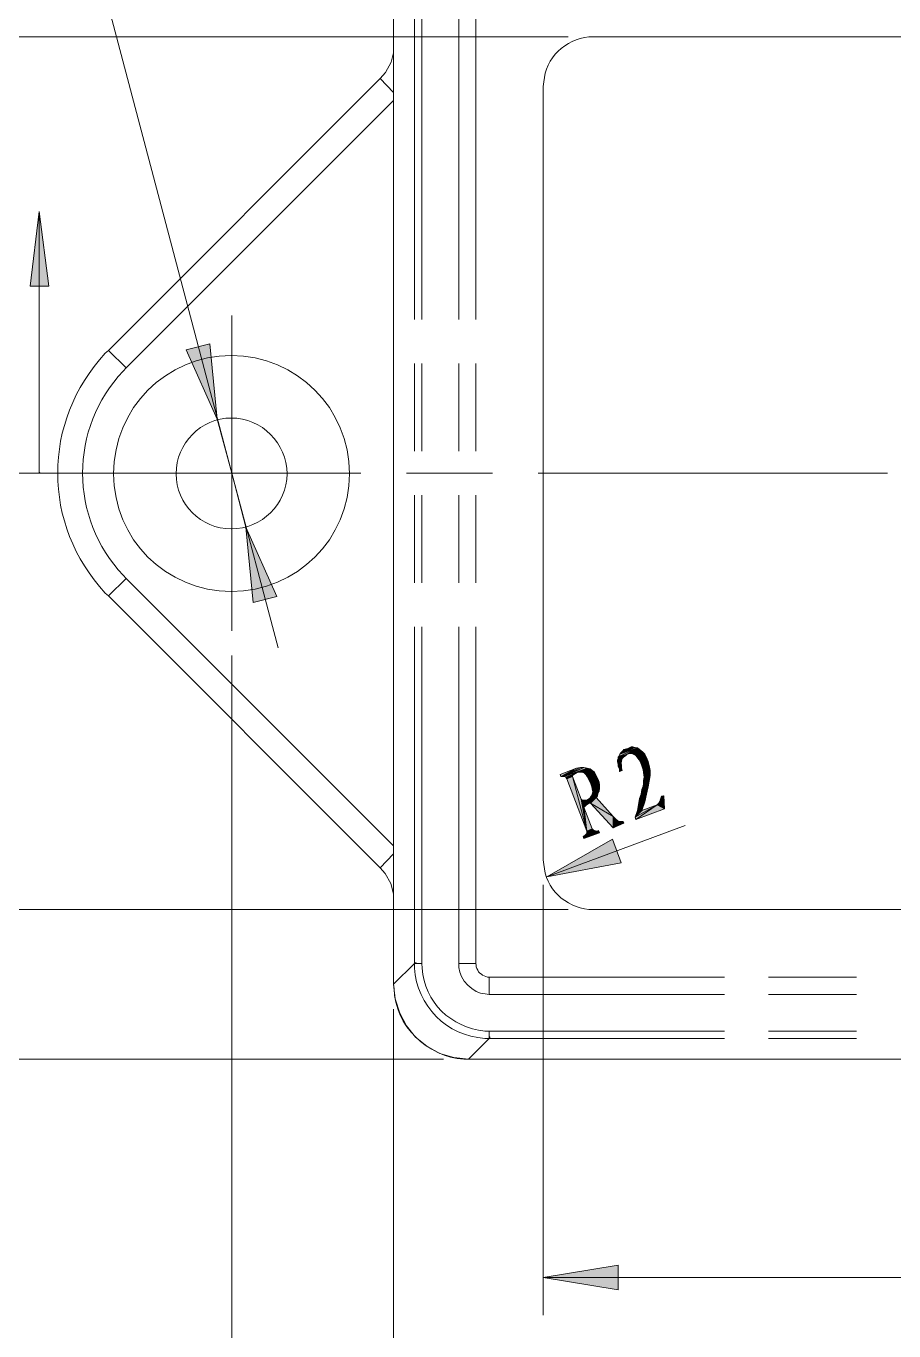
# Model space of a CAD drawing. Header units: inches. Extents: x 11 to 682, y 148 to 1119.
# Drawn here: x 121.4 to 213.8, y 256 to 395.1 of the extents above; entities that cross this region are included whole.
import ezdxf

# ---------------------------------------------------------------- set-up
doc = ezdxf.new("R2010")
doc.units = ezdxf.units.IN
doc.header["$MEASUREMENT"] = 0
doc.layers.add('图层 1', color=7, linetype='Continuous')

msp = doc.modelspace()

# ---------------------------------------------------------------- hatches: boundary and pattern name
at = {"layer": '图层 1', "true_color": 0xffffff}
for points in [[(122.76, 375.3), (123.78, 367.32), (121.8, 367.32)], [(141.72, 353.16), (140.94, 361.2), (138.42, 360.54)], [(144.78, 341.64), (145.56, 333.6), (148.08, 334.26)], [(185.04, 317.16), (184.38, 316.8), (184.44, 316.98)], [(184.38, 316.8), (185.04, 317.16), (184.86, 316.98)], [(184.44, 317.16), (184.5, 317.22), (186.48, 318.12)], [(185.4, 317.46), (184.44, 317.16), (186.48, 318.12)], [(185.4, 317.46), (185.22, 317.28), (184.44, 316.98)], [(185.4, 317.46), (184.44, 316.98), (184.44, 317.16)], [(184.44, 316.98), (185.22, 317.28), (185.04, 317.16)], [(186.48, 318.12), (184.5, 317.22), (184.62, 317.46)], [(186.24, 318.18), (184.62, 317.46), (184.74, 317.64)], [(184.62, 317.46), (186.24, 318.18), (186.48, 318.12)], [(186, 318.24), (184.74, 317.64), (184.92, 317.82)], [(184.74, 317.64), (186, 318.24), (186.24, 318.18)], [(185.46, 318.06), (185.82, 318.24), (184.92, 317.82)], [(184.92, 317.82), (185.82, 318.24), (186, 318.24)], [(185.46, 318.06), (184.92, 317.82), (185.04, 317.94)], [(185.4, 317.46), (186.48, 318.12), (186.72, 317.94)], [(186.72, 317.94), (185.7, 317.52), (185.4, 317.46)], [(185.88, 317.52), (185.7, 317.52), (186.72, 317.94)], [(186.12, 317.4), (185.88, 317.52), (186.72, 317.94)], [(186.12, 317.4), (186.72, 317.94), (187.02, 317.7)], [(187.02, 317.7), (186.36, 317.28), (186.12, 317.4)], [(186.36, 317.28), (187.02, 317.7), (187.26, 317.46)], [(187.26, 317.46), (186.54, 317.04), (186.36, 317.28)], [(186.66, 316.86), (186.54, 317.04), (187.26, 317.46)], [(186.66, 316.86), (187.26, 317.46), (187.44, 317.1)], [(187.44, 317.1), (186.84, 316.5), (186.66, 316.86)], [(186.84, 316.5), (187.44, 317.1), (187.62, 316.68)], [(180, 315.96), (178.32, 315.06), (178.26, 315.3)], [(180.42, 316.02), (180.78, 316.02), (178.32, 315.06)], [(180, 315.96), (180.42, 316.02), (178.32, 315.06)], [(178.5, 315.06), (178.32, 315.06), (180.78, 316.02)], [(178.68, 315.06), (178.5, 315.06), (180.78, 316.02)], [(178.68, 315.06), (180.78, 316.02), (181.14, 315.96)], [(181.14, 315.96), (178.86, 315), (178.68, 315.06)], [(181.14, 315.96), (180.06, 315.48), (178.86, 315)], [(180.3, 315.54), (180.06, 315.48), (181.14, 315.96)], [(180.48, 315.54), (180.3, 315.54), (181.14, 315.96)], [(180.48, 315.54), (181.14, 315.96), (181.44, 315.9)], [(181.44, 315.9), (180.66, 315.48), (180.48, 315.54)], [(180.84, 315.42), (180.66, 315.48), (181.44, 315.9)], [(180.84, 315.42), (181.44, 315.9), (181.68, 315.72)], [(181.68, 315.72), (181.02, 315.24), (180.84, 315.42)], [(181.02, 315.24), (181.68, 315.72), (181.92, 315.54)], [(184.86, 316.98), (184.38, 316.62), (184.38, 316.8)], [(184.38, 316.62), (184.86, 316.98), (184.8, 316.74)], [(184.8, 316.74), (184.44, 316.38), (184.38, 316.62)], [(184.44, 316.38), (184.8, 316.74), (184.74, 316.5)], [(184.74, 316.5), (184.44, 316.14), (184.44, 316.38)], [(184.44, 316.14), (184.74, 316.5), (184.8, 316.26)], [(184.8, 316.26), (184.56, 315.9), (184.44, 316.14)], [(184.56, 315.9), (184.8, 316.26), (184.8, 315.96)], [(184.8, 315.96), (184.56, 315.6), (184.56, 315.9)], [(184.56, 315.6), (184.8, 315.96), (184.86, 315.72)], [(187.62, 316.68), (186.96, 316.2), (186.84, 316.5)], [(186.96, 316.2), (187.62, 316.68), (187.74, 316.26)], [(187.74, 316.26), (187.08, 315.78), (186.96, 316.2)], [(187.14, 315.48), (187.08, 315.78), (187.74, 316.26)], [(187.14, 315.48), (187.74, 316.26), (187.86, 315.72)], [(187.86, 315.72), (187.2, 315), (187.14, 315.48)], [(187.2, 315), (187.86, 315.72), (187.86, 315.18)], [(179.7, 315.3), (178.86, 315), (180.06, 315.48)], [(179.7, 315.3), (178.98, 314.82), (178.86, 315)], [(179.7, 315.3), (179.58, 315.18), (178.98, 314.82)], [(178.98, 314.82), (179.58, 315.18), (179.58, 315.06)], [(179.58, 315.06), (181.08, 309.24), (178.98, 314.82)], [(179.58, 315.06), (180.48, 312.66), (181.08, 309.24)], [(181.92, 315.54), (181.14, 315.06), (181.02, 315.24)], [(181.14, 315.06), (181.92, 315.54), (182.1, 315.18)], [(182.1, 315.18), (181.32, 314.7), (181.14, 315.06)], [(181.32, 314.7), (182.1, 315.18), (182.28, 314.82)], [(182.28, 314.82), (181.5, 314.4), (181.32, 314.7)], [(181.5, 314.4), (182.28, 314.82), (182.4, 314.46)], [(182.4, 314.46), (181.62, 313.98), (181.5, 314.4)], [(181.62, 313.98), (182.4, 314.46), (182.46, 314.16)], [(187.74, 314.58), (187.08, 314.04), (187.14, 314.34)], [(187.08, 314.04), (187.74, 314.58), (187.62, 313.98)], [(187.86, 315.18), (187.14, 314.64), (187.2, 315)], [(187.14, 314.34), (187.14, 314.64), (187.86, 315.18)], [(187.14, 314.34), (187.86, 315.18), (187.74, 314.58)], [(182.22, 313.02), (181.08, 312.54), (181.26, 312.66)], [(181.08, 312.54), (182.22, 313.02), (182.16, 312.9)], [(181.26, 312.66), (181.44, 312.78), (182.28, 313.26)], [(181.26, 312.66), (182.28, 313.26), (182.22, 313.02)], [(182.28, 313.26), (181.44, 312.78), (181.56, 312.96)], [(182.4, 313.5), (181.56, 312.96), (181.68, 313.2)], [(181.56, 312.96), (182.4, 313.5), (182.28, 313.26)], [(182.46, 314.16), (181.68, 313.74), (181.62, 313.98)], [(181.68, 313.74), (182.46, 314.16), (182.46, 313.8)], [(182.46, 313.8), (181.74, 313.44), (181.68, 313.74)], [(181.68, 313.2), (181.74, 313.44), (182.46, 313.8)], [(181.68, 313.2), (182.46, 313.8), (182.4, 313.5)], [(187.44, 313.2), (186.72, 312.72), (186.9, 313.2)], [(186.72, 312.72), (187.44, 313.2), (187.26, 312.36)], [(186.9, 313.2), (186.96, 313.68), (187.62, 313.98)], [(186.9, 313.2), (187.62, 313.98), (187.44, 313.2)], [(187.62, 313.98), (186.96, 313.68), (187.08, 314.04)], [(188.76, 312.24), (188.88, 312.42), (189.3, 313.02)], [(188.76, 312.24), (189.3, 313.02), (189.36, 311.64)], [(188.88, 312.42), (188.94, 312.66), (189.3, 313.02)], [(189.3, 313.02), (188.94, 312.66), (189.06, 312.96)], [(180.48, 312.66), (180.6, 312.54), (181.08, 309.24)], [(180.6, 312.54), (180.72, 312.54), (181.08, 309.24)], [(180.72, 312.54), (180.9, 312.54), (180.78, 311.82)], [(180.72, 312.54), (180.78, 311.82), (181.08, 309.24)], [(181.08, 312.54), (180.9, 311.88), (180.78, 311.82)], [(180.9, 312.54), (181.08, 312.54), (180.78, 311.82)], [(181.08, 309.24), (180.78, 311.82), (181.68, 309.48)], [(181.08, 312.54), (181.02, 312), (180.9, 311.88)], [(182.16, 312.9), (182.1, 312.84), (181.02, 312)], [(181.08, 312.54), (182.16, 312.9), (181.02, 312)], [(182.1, 312.84), (181.26, 312.18), (181.02, 312)], [(181.5, 312.24), (181.26, 312.18), (182.1, 312.84)], [(181.5, 312.24), (182.1, 312.84), (183.9, 310.8)], [(183.9, 310.8), (183.9, 309.6), (181.5, 312.24)], [(186.96, 311.46), (188.58, 312.06), (186.24, 310.74)], [(186.3, 310.5), (186.24, 310.74), (188.58, 312.06)], [(189.36, 311.64), (186.3, 310.5), (188.58, 312.06)], [(186.48, 311.46), (186.6, 312.06), (187.26, 312.36)], [(186.48, 311.46), (187.26, 312.36), (186.96, 311.46)], [(187.26, 312.36), (186.6, 312.06), (186.72, 312.72)], [(189.36, 311.64), (188.58, 312.06), (188.76, 312.24)], [(183.9, 310.8), (184.14, 310.56), (183.9, 309.6)], [(184.14, 310.56), (184.44, 310.32), (183.9, 309.6)], [(184.44, 310.32), (184.74, 310.26), (183.9, 309.6)], [(184.74, 310.26), (184.98, 310.26), (183.9, 309.6)], [(183.9, 309.6), (184.98, 310.26), (185.04, 310.08)], [(186.96, 311.46), (186.24, 310.74), (186.48, 311.46)], [(180.84, 308.76), (180.78, 308.46), (180.72, 308.7)], [(182.16, 309.24), (182.34, 309.3), (180.78, 308.46)], [(180.78, 308.46), (182.34, 309.3), (182.46, 309.06)], [(180.84, 308.76), (182.16, 309.24), (180.78, 308.46)], [(181.92, 309.3), (180.84, 308.76), (181.02, 308.94)], [(180.84, 308.76), (181.92, 309.3), (182.16, 309.24)], [(181.8, 309.36), (181.02, 308.94), (181.08, 309.06)], [(181.02, 308.94), (181.8, 309.36), (181.92, 309.3)], [(181.68, 309.48), (181.08, 309.06), (181.08, 309.24)], [(181.08, 309.06), (181.68, 309.48), (181.8, 309.36)], [(176.82, 304.38), (184.74, 305.88), (183.84, 308.4)], [(176.46, 261.66), (184.44, 260.34), (184.44, 262.98)]]:
    msp.add_hatch(color=7, dxfattribs=at).paths.add_polyline_path(points)
h = msp.add_hatch(color=7, dxfattribs=at)
h.dxf.hatch_style = 2
h.paths.add_polyline_path([(122.76, 347.4), (122.82, 347.4), (122.82, 347.46), (122.76, 347.46)])
h = msp.add_hatch(color=7, dxfattribs=at)
edge = h.paths.add_edge_path()
edge.add_spline(control_points=[(179.7, 315.3), (179.7, 315.3), (180.06, 315.48), (180.06, 315.48), (180.06, 315.48), (179.7, 315.3), (179.7, 315.3)], knot_values=[0, 0, 0, 0, 1, 1, 1, 2, 2, 2, 2], degree=3, periodic=0)
edge.add_line((179.7, 315.3), (179.7, 315.3))
h = msp.add_hatch(color=7, dxfattribs=at)
h.dxf.hatch_style = 2
h.paths.add_polyline_path([(162.78, 295.14), (162.9, 295.14), (162.9, 295.2), (162.78, 295.2)])
h = msp.add_hatch(color=7, dxfattribs=at)
h.dxf.hatch_style = 2
h.paths.add_polyline_path([(170.7, 287.22), (170.76, 287.22), (170.76, 287.34), (170.7, 287.34)])

# ---------------------------------------------------------------- linework, layer by layer
at = {"layer": '图层 1', "color": 7, "lineweight": 18, "true_color": 0xffffff}
for points in [[(128.7, 402.54), (143.28, 347.4)], [(160.5, 292.92), (160.5, 401.88)], [(162.72, 363.78), (162.72, 399.66)], [(163.5, 363.78), (163.5, 399.66)], [(167.46, 399.66), (167.46, 363.78)], [(169.26, 399.66), (169.26, 363.78)], [(95.7, 393.9), (179.1, 393.9)], [(181.8, 393.9), (317.34, 393.9)], [(160.5, 392.22), (160.26, 391.2), (159.66, 390.12), (159.06, 389.46)], [(130.14, 360.48), (159.06, 389.46)], [(159.06, 389.46), (160.5, 387.96)], [(176.46, 388.62), (176.46, 306.18)], [(132, 358.62), (160.5, 387.12)], [(122.76, 375.3), (122.76, 347.4)], [(143.28, 347.4), (143.28, 364.2)], [(130.14, 360.48), (132, 358.62)], [(162.72, 349.74), (162.72, 359.1)], [(163.5, 349.74), (163.5, 359.1)], [(167.46, 359.1), (167.46, 349.74)], [(169.26, 359.1), (169.26, 349.74)], [(141.72, 353.16), (143.28, 347.4)], [(111.42, 347.4), (154.86, 347.4)], [(122.76, 347.4), (136.08, 347.4), (157.02, 347.4)], [(143.28, 347.4), (144.78, 341.64)], [(143.28, 347.4), (148.2, 328.8)], [(143.28, 347.4), (143.28, 330.6)], [(161.88, 347.4), (168.9, 347.4)], [(164.04, 347.4), (171.06, 347.4)], [(175.92, 347.4), (210.96, 347.4)], [(178.08, 347.4), (213.12, 347.4)], [(162.72, 335.7), (162.72, 345.06)], [(163.5, 335.7), (163.5, 345.06)], [(167.46, 345.06), (167.46, 335.7)], [(169.26, 345.06), (169.26, 335.7)], [(130.14, 334.32), (132, 336.18)], [(132, 336.18), (160.5, 307.68)], [(130.14, 334.32), (159.06, 305.34)], [(162.72, 295.14), (162.72, 331.02)], [(163.5, 295.14), (163.5, 331.02)], [(167.46, 331.02), (167.46, 295.14)], [(169.26, 331.02), (169.26, 295.14)], [(143.28, 327.96), (143.28, 222.78)], [(176.82, 304.38), (191.58, 309.84)], [(159.06, 305.34), (160.5, 306.84)], [(159.06, 305.34), (159.6, 304.74), (160.2, 303.66), (160.5, 302.58)], [(176.46, 303.54), (176.46, 257.64)], [(95.7, 300.9), (179.1, 300.9)], [(181.8, 300.9), (317.34, 300.9)], [(160.5, 292.92), (162.72, 295.14)], [(162.84, 295.14), (162.96, 295.14)], [(162.96, 295.14), (163.08, 295.14)], [(163.08, 295.14), (163.32, 295.14)], [(163.32, 295.14), (163.5, 295.14)], [(167.46, 295.14), (169.26, 295.14)], [(169.26, 295.14), (169.32, 294.96), (169.32, 294.78), (169.38, 294.6), (169.5, 294.42), (169.56, 294.24), (169.68, 294.12), (169.86, 294), (169.98, 293.88), (170.16, 293.82), (170.34, 293.76), (170.52, 293.7), (170.7, 293.7)], [(170.7, 293.7), (195.78, 293.7)], [(170.7, 293.7), (170.7, 291.84)], [(200.46, 293.7), (209.82, 293.7)], [(160.5, 292.92), (160.68, 291.36), (161.16, 289.86), (161.88, 288.48), (162.84, 287.28), (164.04, 286.32), (165.42, 285.54), (166.92, 285.12), (168.48, 284.94)], [(170.7, 291.84), (195.78, 291.84)], [(200.46, 291.84), (209.82, 291.84)], [(160.5, 290.28), (160.5, 241.14)], [(195.78, 287.94), (170.7, 287.94)], [(170.7, 287.94), (170.7, 287.76), (170.7, 287.52), (170.7, 287.4), (170.7, 287.28)], [(209.82, 287.94), (200.46, 287.94)], [(168.48, 284.94), (170.7, 287.16)], [(195.78, 287.16), (170.7, 287.16)], [(209.82, 287.16), (200.46, 287.16)], [(80.34, 284.94), (165.84, 284.94)], [(168.48, 284.94), (330.6, 284.94)], [(176.46, 261.66), (249.54, 261.66), (322.62, 261.66)]]:
    msp.add_lwpolyline(points, dxfattribs=at)
at = {"layer": '图层 1', "lineweight": 0}
for points in [[(122.76, 375.3), (123.78, 367.32), (121.8, 367.32), (122.76, 375.3)], [(141.72, 353.16), (140.94, 361.2), (138.42, 360.54), (141.72, 353.16)], [(122.76, 347.4), (122.82, 347.4), (122.82, 347.46), (122.76, 347.46), (122.76, 347.4)], [(144.78, 341.64), (145.56, 333.6), (148.08, 334.26), (144.78, 341.64)], [(185.04, 317.16), (184.38, 316.8), (184.44, 316.98), (185.04, 317.16)], [(184.38, 316.8), (185.04, 317.16), (184.86, 316.98), (184.38, 316.8)], [(184.44, 317.16), (184.5, 317.22), (186.48, 318.12), (184.44, 317.16)], [(185.4, 317.46), (184.44, 317.16), (186.48, 318.12), (185.4, 317.46)], [(185.4, 317.46), (185.22, 317.28), (184.44, 316.98), (185.4, 317.46)], [(185.4, 317.46), (184.44, 316.98), (184.44, 317.16), (185.4, 317.46)], [(184.44, 316.98), (185.22, 317.28), (185.04, 317.16), (184.44, 316.98)], [(186.48, 318.12), (184.5, 317.22), (184.62, 317.46), (186.48, 318.12)], [(186.24, 318.18), (184.62, 317.46), (184.74, 317.64), (186.24, 318.18)], [(184.62, 317.46), (186.24, 318.18), (186.48, 318.12), (184.62, 317.46)], [(186, 318.24), (184.74, 317.64), (184.92, 317.82), (186, 318.24)], [(184.74, 317.64), (186, 318.24), (186.24, 318.18), (184.74, 317.64)], [(185.46, 318.06), (185.82, 318.24), (184.92, 317.82), (185.46, 318.06)], [(184.92, 317.82), (185.82, 318.24), (186, 318.24), (184.92, 317.82)], [(185.46, 318.06), (184.92, 317.82), (185.04, 317.94), (185.46, 318.06)], [(185.4, 317.46), (186.48, 318.12), (186.72, 317.94), (185.4, 317.46)], [(186.72, 317.94), (185.7, 317.52), (185.4, 317.46), (186.72, 317.94)], [(185.88, 317.52), (185.7, 317.52), (186.72, 317.94), (185.88, 317.52)], [(186.12, 317.4), (185.88, 317.52), (186.72, 317.94), (186.12, 317.4)], [(186.12, 317.4), (186.72, 317.94), (187.02, 317.7), (186.12, 317.4)], [(187.02, 317.7), (186.36, 317.28), (186.12, 317.4), (187.02, 317.7)], [(186.36, 317.28), (187.02, 317.7), (187.26, 317.46), (186.36, 317.28)], [(187.26, 317.46), (186.54, 317.04), (186.36, 317.28), (187.26, 317.46)], [(186.66, 316.86), (186.54, 317.04), (187.26, 317.46), (186.66, 316.86)], [(186.66, 316.86), (187.26, 317.46), (187.44, 317.1), (186.66, 316.86)], [(187.44, 317.1), (186.84, 316.5), (186.66, 316.86), (187.44, 317.1)], [(186.84, 316.5), (187.44, 317.1), (187.62, 316.68), (186.84, 316.5)], [(180, 315.96), (178.32, 315.06), (178.26, 315.3), (180, 315.96)], [(180.42, 316.02), (180.78, 316.02), (178.32, 315.06), (180.42, 316.02)], [(180, 315.96), (180.42, 316.02), (178.32, 315.06), (180, 315.96)], [(178.5, 315.06), (178.32, 315.06), (180.78, 316.02), (178.5, 315.06)], [(178.68, 315.06), (178.5, 315.06), (180.78, 316.02), (178.68, 315.06)], [(178.68, 315.06), (180.78, 316.02), (181.14, 315.96), (178.68, 315.06)], [(181.14, 315.96), (178.86, 315), (178.68, 315.06), (181.14, 315.96)], [(181.14, 315.96), (180.06, 315.48), (178.86, 315), (181.14, 315.96)], [(180.3, 315.54), (180.06, 315.48), (181.14, 315.96), (180.3, 315.54)], [(180.48, 315.54), (180.3, 315.54), (181.14, 315.96), (180.48, 315.54)], [(180.48, 315.54), (181.14, 315.96), (181.44, 315.9), (180.48, 315.54)], [(181.44, 315.9), (180.66, 315.48), (180.48, 315.54), (181.44, 315.9)], [(180.84, 315.42), (180.66, 315.48), (181.44, 315.9), (180.84, 315.42)], [(180.84, 315.42), (181.44, 315.9), (181.68, 315.72), (180.84, 315.42)], [(181.68, 315.72), (181.02, 315.24), (180.84, 315.42), (181.68, 315.72)], [(181.02, 315.24), (181.68, 315.72), (181.92, 315.54), (181.02, 315.24)], [(184.86, 316.98), (184.38, 316.62), (184.38, 316.8), (184.86, 316.98)], [(184.38, 316.62), (184.86, 316.98), (184.8, 316.74), (184.38, 316.62)], [(184.8, 316.74), (184.44, 316.38), (184.38, 316.62), (184.8, 316.74)], [(184.44, 316.38), (184.8, 316.74), (184.74, 316.5), (184.44, 316.38)], [(184.74, 316.5), (184.44, 316.14), (184.44, 316.38), (184.74, 316.5)], [(184.44, 316.14), (184.74, 316.5), (184.8, 316.26), (184.44, 316.14)], [(184.8, 316.26), (184.56, 315.9), (184.44, 316.14), (184.8, 316.26)], [(184.56, 315.9), (184.8, 316.26), (184.8, 315.96), (184.56, 315.9)], [(184.8, 315.96), (184.56, 315.6), (184.56, 315.9), (184.8, 315.96)], [(184.56, 315.6), (184.8, 315.96), (184.86, 315.72), (184.56, 315.6)], [(187.62, 316.68), (186.96, 316.2), (186.84, 316.5), (187.62, 316.68)], [(186.96, 316.2), (187.62, 316.68), (187.74, 316.26), (186.96, 316.2)], [(187.74, 316.26), (187.08, 315.78), (186.96, 316.2), (187.74, 316.26)], [(187.14, 315.48), (187.08, 315.78), (187.74, 316.26), (187.14, 315.48)], [(187.14, 315.48), (187.74, 316.26), (187.86, 315.72), (187.14, 315.48)], [(187.86, 315.72), (187.2, 315), (187.14, 315.48), (187.86, 315.72)], [(187.2, 315), (187.86, 315.72), (187.86, 315.18), (187.2, 315)], [(179.7, 315.3), (178.86, 315), (180.06, 315.48), (179.7, 315.3)], [(179.7, 315.3), (178.98, 314.82), (178.86, 315), (179.7, 315.3)], [(179.7, 315.3), (179.58, 315.18), (178.98, 314.82), (179.7, 315.3)], [(178.98, 314.82), (179.58, 315.18), (179.58, 315.06), (178.98, 314.82)], [(179.58, 315.06), (181.08, 309.24), (178.98, 314.82), (179.58, 315.06)], [(179.58, 315.06), (180.48, 312.66), (181.08, 309.24), (179.58, 315.06)], [(181.92, 315.54), (181.14, 315.06), (181.02, 315.24), (181.92, 315.54)], [(181.14, 315.06), (181.92, 315.54), (182.1, 315.18), (181.14, 315.06)], [(182.1, 315.18), (181.32, 314.7), (181.14, 315.06), (182.1, 315.18)], [(181.32, 314.7), (182.1, 315.18), (182.28, 314.82), (181.32, 314.7)], [(182.28, 314.82), (181.5, 314.4), (181.32, 314.7), (182.28, 314.82)], [(181.5, 314.4), (182.28, 314.82), (182.4, 314.46), (181.5, 314.4)], [(182.4, 314.46), (181.62, 313.98), (181.5, 314.4), (182.4, 314.46)], [(181.62, 313.98), (182.4, 314.46), (182.46, 314.16), (181.62, 313.98)], [(187.74, 314.58), (187.08, 314.04), (187.14, 314.34), (187.74, 314.58)], [(187.08, 314.04), (187.74, 314.58), (187.62, 313.98), (187.08, 314.04)], [(187.86, 315.18), (187.14, 314.64), (187.2, 315), (187.86, 315.18)], [(187.14, 314.34), (187.14, 314.64), (187.86, 315.18), (187.14, 314.34)], [(187.14, 314.34), (187.86, 315.18), (187.74, 314.58), (187.14, 314.34)], [(182.22, 313.02), (181.08, 312.54), (181.26, 312.66), (182.22, 313.02)], [(181.08, 312.54), (182.22, 313.02), (182.16, 312.9), (181.08, 312.54)], [(181.26, 312.66), (181.44, 312.78), (182.28, 313.26), (181.26, 312.66)], [(181.26, 312.66), (182.28, 313.26), (182.22, 313.02), (181.26, 312.66)], [(182.28, 313.26), (181.44, 312.78), (181.56, 312.96), (182.28, 313.26)], [(182.4, 313.5), (181.56, 312.96), (181.68, 313.2), (182.4, 313.5)], [(181.56, 312.96), (182.4, 313.5), (182.28, 313.26), (181.56, 312.96)], [(182.46, 314.16), (181.68, 313.74), (181.62, 313.98), (182.46, 314.16)], [(181.68, 313.74), (182.46, 314.16), (182.46, 313.8), (181.68, 313.74)], [(182.46, 313.8), (181.74, 313.44), (181.68, 313.74), (182.46, 313.8)], [(181.68, 313.2), (181.74, 313.44), (182.46, 313.8), (181.68, 313.2)], [(181.68, 313.2), (182.46, 313.8), (182.4, 313.5), (181.68, 313.2)], [(187.44, 313.2), (186.72, 312.72), (186.9, 313.2), (187.44, 313.2)], [(186.72, 312.72), (187.44, 313.2), (187.26, 312.36), (186.72, 312.72)], [(186.9, 313.2), (186.96, 313.68), (187.62, 313.98), (186.9, 313.2)], [(186.9, 313.2), (187.62, 313.98), (187.44, 313.2), (186.9, 313.2)], [(187.62, 313.98), (186.96, 313.68), (187.08, 314.04), (187.62, 313.98)], [(188.76, 312.24), (188.88, 312.42), (189.3, 313.02), (188.76, 312.24)], [(188.76, 312.24), (189.3, 313.02), (189.36, 311.64), (188.76, 312.24)], [(188.88, 312.42), (188.94, 312.66), (189.3, 313.02), (188.88, 312.42)], [(189.3, 313.02), (188.94, 312.66), (189.06, 312.96), (189.3, 313.02)], [(180.48, 312.66), (180.6, 312.54), (181.08, 309.24), (180.48, 312.66)], [(180.6, 312.54), (180.72, 312.54), (181.08, 309.24), (180.6, 312.54)], [(180.72, 312.54), (180.9, 312.54), (180.78, 311.82), (180.72, 312.54)], [(180.72, 312.54), (180.78, 311.82), (181.08, 309.24), (180.72, 312.54)], [(181.08, 312.54), (180.9, 311.88), (180.78, 311.82), (181.08, 312.54)], [(180.9, 312.54), (181.08, 312.54), (180.78, 311.82), (180.9, 312.54)], [(181.08, 309.24), (180.78, 311.82), (181.68, 309.48), (181.08, 309.24)], [(181.08, 312.54), (181.02, 312), (180.9, 311.88), (181.08, 312.54)], [(182.16, 312.9), (182.1, 312.84), (181.02, 312), (182.16, 312.9)], [(181.08, 312.54), (182.16, 312.9), (181.02, 312), (181.08, 312.54)], [(182.1, 312.84), (181.26, 312.18), (181.02, 312), (182.1, 312.84)], [(181.5, 312.24), (181.26, 312.18), (182.1, 312.84), (181.5, 312.24)], [(181.5, 312.24), (182.1, 312.84), (183.9, 310.8), (181.5, 312.24)], [(183.9, 310.8), (183.9, 309.6), (181.5, 312.24), (183.9, 310.8)], [(186.96, 311.46), (188.58, 312.06), (186.24, 310.74), (186.96, 311.46)], [(186.3, 310.5), (186.24, 310.74), (188.58, 312.06), (186.3, 310.5)], [(189.36, 311.64), (186.3, 310.5), (188.58, 312.06), (189.36, 311.64)], [(186.48, 311.46), (186.6, 312.06), (187.26, 312.36), (186.48, 311.46)], [(186.48, 311.46), (187.26, 312.36), (186.96, 311.46), (186.48, 311.46)], [(187.26, 312.36), (186.6, 312.06), (186.72, 312.72), (187.26, 312.36)], [(189.36, 311.64), (188.58, 312.06), (188.76, 312.24), (189.36, 311.64)], [(183.9, 310.8), (184.14, 310.56), (183.9, 309.6), (183.9, 310.8)], [(184.14, 310.56), (184.44, 310.32), (183.9, 309.6), (184.14, 310.56)], [(184.44, 310.32), (184.74, 310.26), (183.9, 309.6), (184.44, 310.32)], [(184.74, 310.26), (184.98, 310.26), (183.9, 309.6), (184.74, 310.26)], [(183.9, 309.6), (184.98, 310.26), (185.04, 310.08), (183.9, 309.6)], [(186.96, 311.46), (186.24, 310.74), (186.48, 311.46), (186.96, 311.46)], [(180.84, 308.76), (180.78, 308.46), (180.72, 308.7), (180.84, 308.76)], [(182.16, 309.24), (182.34, 309.3), (180.78, 308.46), (182.16, 309.24)], [(180.78, 308.46), (182.34, 309.3), (182.46, 309.06), (180.78, 308.46)], [(180.84, 308.76), (182.16, 309.24), (180.78, 308.46), (180.84, 308.76)], [(181.92, 309.3), (180.84, 308.76), (181.02, 308.94), (181.92, 309.3)], [(180.84, 308.76), (181.92, 309.3), (182.16, 309.24), (180.84, 308.76)], [(181.8, 309.36), (181.02, 308.94), (181.08, 309.06), (181.8, 309.36)], [(181.02, 308.94), (181.8, 309.36), (181.92, 309.3), (181.02, 308.94)], [(181.68, 309.48), (181.08, 309.06), (181.08, 309.24), (181.68, 309.48)], [(181.08, 309.06), (181.68, 309.48), (181.8, 309.36), (181.08, 309.06)], [(176.82, 304.38), (184.74, 305.88), (183.84, 308.4), (176.82, 304.38)], [(162.78, 295.14), (162.9, 295.14), (162.9, 295.2), (162.78, 295.2), (162.78, 295.14)], [(170.7, 287.22), (170.76, 287.22), (170.76, 287.34), (170.7, 287.34), (170.7, 287.22)], [(176.46, 261.66), (184.44, 260.34), (184.44, 262.98), (176.46, 261.66)]]:
    msp.add_lwpolyline(points, dxfattribs=at)
at = {"layer": '图层 1', "color": 7, "lineweight": 18, "true_color": 0xffffff}
for points, knots in [([(181.8, 393.9), (181.8, 393.9), (181.32, 393.9), (181.32, 393.9), (178.81, 393.67), (176.68, 391.67), (176.52, 389.1), (176.52, 389.1), (176.46, 388.62), (176.46, 388.62)], [0, 0, 0, 0, 1, 1, 1, 2, 2, 2, 3, 3, 3, 3]), ([(130.14, 360.48), (130.14, 360.48), (129.78, 360.18), (129.78, 360.18), (123.03, 352.88), (123.03, 341.92), (129.78, 334.62), (129.78, 334.62), (130.14, 334.32), (130.14, 334.32)], [0, 0, 0, 0, 1, 1, 1, 2, 2, 2, 3, 3, 3, 3]), ([(143.22, 334.8), (150.18, 334.8), (155.82, 340.38), (155.82, 347.34), (155.82, 354.3), (150.18, 359.94), (143.22, 359.94), (136.26, 359.94), (130.68, 354.3), (130.68, 347.34), (130.68, 340.38), (136.26, 334.8), (143.22, 334.8)], [0, 0, 0, 0, 1, 1, 1, 2, 2, 2, 3, 3, 3, 4, 4, 4, 4]), ([(132, 358.62), (132, 358.62), (131.7, 358.26), (131.7, 358.26), (125.93, 352.29), (125.94, 342.51), (131.7, 336.54), (131.7, 336.54), (132, 336.18), (132, 336.18)], [0, 0, 0, 0, 1, 1, 1, 2, 2, 2, 3, 3, 3, 3]), ([(143.22, 341.46), (146.46, 341.46), (149.16, 344.1), (149.16, 347.34), (149.16, 350.58), (146.46, 353.28), (143.22, 353.28), (139.98, 353.28), (137.34, 350.58), (137.34, 347.34), (137.34, 344.1), (139.98, 341.46), (143.22, 341.46)], [0, 0, 0, 0, 1, 1, 1, 2, 2, 2, 3, 3, 3, 4, 4, 4, 4]), ([(176.46, 306.18), (176.46, 306.18), (176.52, 305.7), (176.52, 305.7), (176.68, 303.13), (178.81, 301.13), (181.32, 300.9), (181.32, 300.9), (181.8, 300.9), (181.8, 300.9)], [0, 0, 0, 0, 1, 1, 1, 2, 2, 2, 3, 3, 3, 3]), ([(162.72, 295.14), (162.72, 295.14), (162.72, 294.66), (162.72, 294.66), (163, 290.65), (166.18, 287.39), (170.22, 287.16), (170.22, 287.16), (170.7, 287.16), (170.7, 287.16)], [0, 0, 0, 0, 1, 1, 1, 2, 2, 2, 3, 3, 3, 3]), ([(163.5, 295.14), (163.5, 295.14), (163.56, 294.66), (163.56, 294.66), (163.78, 290.99), (166.62, 288.31), (170.22, 287.94), (170.22, 287.94), (170.7, 287.94), (170.7, 287.94)], [0, 0, 0, 0, 1, 1, 1, 2, 2, 2, 3, 3, 3, 3]), ([(167.46, 295.14), (167.46, 295.14), (167.46, 294.72), (167.46, 294.72), (167.55, 293.43), (168.96, 291.92), (170.28, 291.9), (170.28, 291.9), (170.7, 291.84), (170.7, 291.84)], [0, 0, 0, 0, 1, 1, 1, 2, 2, 2, 3, 3, 3, 3]), ([(160.5, 292.92), (160.5, 292.92), (160.56, 292.44), (160.56, 292.44), (160.65, 288.52), (164.12, 285.17), (168, 284.94), (168, 284.94), (168.48, 284.94), (168.48, 284.94)], [0, 0, 0, 0, 1, 1, 1, 2, 2, 2, 3, 3, 3, 3])]:
    msp.add_open_spline(points, degree=3, knots=knots, dxfattribs=at)
at = {"layer": '图层 1', "lineweight": 0}
msp.add_open_spline([(179.7, 315.3), (179.7, 315.3), (180.06, 315.48), (180.06, 315.48), (180.06, 315.48), (179.7, 315.3), (179.7, 315.3)], degree=3, knots=[0, 0, 0, 0, 1, 1, 1, 2, 2, 2, 2], dxfattribs=at)

doc.saveas('drawing.dxf')
